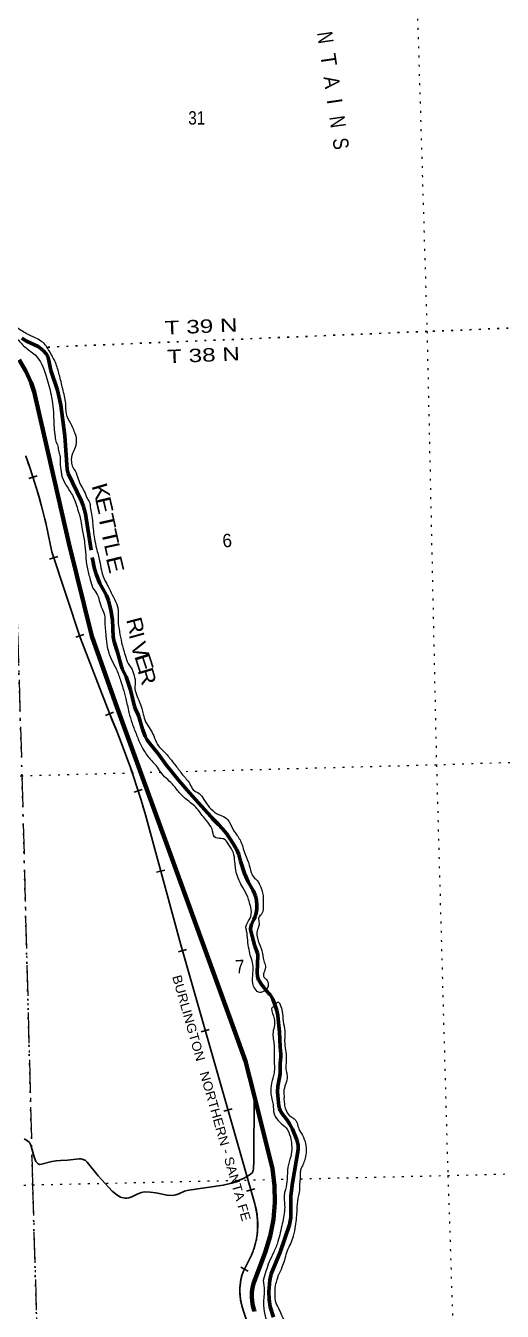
# Model space of a CAD drawing. Header units: feet. Extents: x 485078 to 733631, y 372822 to 564222.
# Drawn here: x 688035 to 694246, y 486560 to 503303 of the extents above; entities that cross this region are included whole.
import ezdxf

# ---------------------------------------------------------------- set-up
doc = ezdxf.new("R2010")
doc.units = ezdxf.units.FT
doc.header["$LTSCALE"] = 80
for name, pattern in [('DOT_DASHED', [7.7, 5, -1.2, 0.3, -1.2]), ('DOTTED', [1.5, 0.3, -1.2]), ('LONG_DASH_SHORT_DASH', [9.9, 6, -1.2, 1.5, -1.2])]:
    doc.linetypes.add(name, pattern=pattern)
for name, color, linetype, lineweight in [('11', 7, 'LONG_DASH_SHORT_DASH', 60), ('20', 7, 'Continuous', 70), ('29', 7, 'Continuous', 25), ('34', 7, 'Continuous', 25), ('39', 7, 'Continuous', 13), ('41', 7, 'Continuous', 13), ('44', 7, 'DOT_DASHED', 13), ('6', 7, 'DOTTED', 25), ('7', 7, 'DOTTED', 13)]:
    doc.layers.add(name, color=color, linetype=linetype, lineweight=lineweight)
doc.layers.add('42', color=7, linetype='Continuous')

msp = doc.modelspace()

# ---------------------------------------------------------------- linework, layer by layer
at = {"layer": '11'}
for points in [[(687984.45, 499232.7), (688046.94, 499194.39), (688196.66, 499124.82), (688263.42, 499074.98), (688304.83, 499026.65), (688322.7, 498993.56), (688337.64, 498944.87), (688362.19, 498811.76), (688450.43, 498555.19), (688494.46, 498361.94), (688546.17, 497959.62), (688574.38, 497524.88), (688589.23, 497470.74), (688763.31, 497110.36), (688789.44, 497039.6), (688815.91, 496946.63), (688908.44, 496338.5), (688926.19, 496248.46), (688951.54, 496161.13), (689000.82, 496036.62), (689059.63, 495938.8), (689088.89, 495883.81), (689112.85, 495815.4), (689143.5, 495692.27), (689167.05, 495564.06), (689176.36, 495343.76), (689187.44, 495277.06), (689233.16, 495143.8), (689277.09, 494969.27), (689293.59, 494927.86), (689346.2, 494824.16), (689402.95, 494652.96), (689453.7, 494436.85), (689466.53, 494400.67), (689499.47, 494330.19), (689508.36, 494307.33), (689557.29, 494143.38), (689591.01, 494048.21), (689611.98, 494009.07), (689635.19, 493976.77), (689764.49, 493814.41), (689865.2, 493679.15), (690030.4, 493472.93), (690168.74, 493313.24), (690402.99, 493053.26), (690455.88, 492993.56), (690466.94, 492981.29), (690549.46, 492901.82), (690601.88, 492845.52), (690653.22, 492782.36), (690712.84, 492693.77), (690784.14, 492576.88), (690814.81, 492510.88), (690832.41, 492423.98), (690888.7, 492261.68), (690932.74, 492155.35), (690998.87, 492038.39), (691017.11, 492002.04), (691030.39, 491968.34), (691040.15, 491934.27), (691042.82, 491911.61), (691046.24, 491854.82), (691045.57, 491797.42), (691043.36, 491775.88), (691036.42, 491744.07), (691024.07, 491702.72), (691009.54, 491663.78), (690987.51, 491620.53)], [(690987.51, 491620.53), (690979.29, 491600.08), (690969.47, 491564.5), (690965.3, 491542.79), (690965.35, 491532.55), (690986.59, 491445.73), (691019.34, 491315.52), (691055.84, 491225.77), (691061.06, 491199.24), (691053.21, 490969.93), (691055.18, 490924.32), (691059.59, 490900.94), (691069.68, 490877.56), (691080.99, 490858.28), (691109.01, 490815.63), (691140.76, 490772.83), (691179.09, 490727.35), (691196.02, 490708.28), (691224.63, 490682.77), (691240.52, 490655.98), (691253.87, 490624.4), (691286.46, 490542.81), (691308.86, 490475.93), (691321.14, 490410.78), (691335.33, 490279.99), (691343.53, 490200.31), (691349.69, 489998.87), (691359.44, 489915.01), (691359.53, 489877.59), (691350.67, 489784.51), (691349.67, 489654), (691342.95, 489604.07), (691321.23, 489493.82), (691317.26, 489419.43), (691324.38, 489323.76), (691334.97, 489236.05), (691341.66, 489200.66), (691351.81, 489174.8), (691381.44, 489125.94), (691445.26, 489044.26), (691473.27, 489003.28), (691510.21, 488930.75), (691566.93, 488792.82), (691577.41, 488758.91), (691584.1, 488721.89), (691585, 488674.64), (691581.88, 488638.67), (691560.48, 488512.25), (691513.59, 488233.49), (691490.84, 488062.13), (691490.11, 487782.04), (691471.19, 487684.74), (691350.53, 487328.44), (691234.07, 487047.75), (691215.95, 486964.04), (691204.61, 486817.3), (691207.87, 486714.81), (691222.49, 486617.63), (691265.9, 486482.68)]]:
    msp.add_lwpolyline(points, dxfattribs=at)
at = {"layer": '20'}
msp.add_lwpolyline([(691018.12, 486558.52), (691011.55, 486576.47), (690995.23, 486632.86), (690984.9, 486690.65), (690980.67, 486749.19), (690982.58, 486807.86), (690990.61, 486866.01), (691004.67, 486923), (691024.62, 486978.21), (691128.23, 487257.52), (691155.37, 487327.71), (691220.35, 487538.71), (691262.91, 487755.33), (691282.6, 487975.22), (691279.2, 488195.97), (691252.74, 488415.14), (691013.88, 489374.06), (690898.96, 489819.96), (690707.23, 490349.43), (689226.05, 494418.88), (688898.62, 495352.82), (688597.58, 496565.26), (688147.37, 498533.26), (688105.75, 498652.05), (688035.57, 498805.74), (687949.71, 498951.26)], dxfattribs=at)
at = {"layer": '29'}
msp.add_line((691014.68, 489359.93), (691007.62, 488522.9), dxfattribs=at)
msp.add_lwpolyline([(691007.62, 488522.9), (691005.05, 488414.81), (690996.38, 488377.95), (690981.21, 488360.6), (690935.69, 488323.73), (690872.84, 488289.04), (690818.65, 488267.35), (690701.61, 488226.15), (690610.58, 488202.3), (690159.76, 488137.24), (690120.75, 488128.56), (690103.41, 488124.23), (690029.71, 488089.54), (689990.71, 488076.52), (689949.52, 488070.02), (689878, 488072.19), (689730.61, 488102.55), (689656.92, 488113.38), (689583.23, 488115.56), (689544.22, 488106.89), (689496.53, 488089.54), (689418.51, 488050.51), (689379.49, 488037.49), (689351.32, 488033.16), (689327.48, 488033.16), (689271.12, 488046.17), (689221.28, 488076.53), (689162.75, 488124.23), (688980.69, 488323.73), (688835.48, 488503.72), (688815.97, 488523.23), (688783.46, 488538.42), (688753.12, 488544.92), (688733.6, 488544.92), (688581.89, 488527.57), (688486.52, 488523.23), (688430.18, 488521.07), (688373.81, 488510.22), (688239.44, 488475.52), (688221.03, 488473.37), (688204.77, 488475.53), (688191.77, 488484.21), (688187.42, 488488.54), (688165.76, 488512.4), (688144.07, 488570.94), (688102.9, 488722.75), (688083.38, 488757.43), (688057.39, 488779.13), (688014.02, 488805.13)], dxfattribs=at)
at = {"layer": '34'}
for p, q in [((688077.78, 497407.29), (688183.37, 497440.23)), ((688347.36, 496355.33), (688452.36, 496390.09)), ((688686.78, 495338.26), (688791.78, 495373.02)), ((689074.5, 494321.33), (689177.72, 494361.1)), ((689449.28, 493320.81), (689554.79, 493354.03)), ((689741.51, 492277.49), (689848.27, 492306.42)), ((690025.65, 491242.85), (690132, 491273.25)), ((690321.5, 490198.14), (690427.85, 490228.53)), ((690618.64, 489167.92), (690724.99, 489198.32)), ((690914.48, 488123.21), (691020.84, 488153.61)), ((690837.6, 487134.39), (690936.15, 487084.17))]:
    msp.add_line(p, q, dxfattribs=at)
at = {"layer": '34', "lineweight": 13}
for p, q in [((688297.06, 496827.9), (688375.31, 496449.44)), ((688744.62, 495333.77), (689129.58, 494334.45)), ((690969.26, 487274.91), (690867.23, 487074.7)), ((690869.25, 486576.48), (691040.45, 486059.42))]:
    msp.add_line(p, q, dxfattribs=at)
at = {"layer": '34'}
for points in [[(688032.41, 497703.14), (688035.99, 497696.85), (688084.26, 497561.58), (688129.13, 497426.03), (688171.68, 497289.65), (688212.97, 497151.93), (688250.9, 497013.87), (688286.24, 496875.75), (688298.13, 496828.14), (688376.37, 496449.73), (688745.66, 495334.14), (689130.6, 494334.86), (689207.65, 494151.23), (689280.08, 493966.83), (689349.36, 493781.11), (689417, 493593.44), (689480.01, 493405.03), (689539.42, 493216.33), (689597.2, 493025.69), (689649.32, 492836.51), (690056.95, 491332.03), (691020.43, 487960.7), (691025.15, 487943.98), (691029.46, 487927.24), (691033.48, 487910.42), (691037.35, 487893.44), (691040.8, 487876.45), (691043.94, 487859.48), (691046.92, 487842.36), (691049.48, 487825.21), (691051.73, 487808.08), (691053.72, 487790.79), (691055.38, 487773.59), (691056.84, 487756.34), (691057.92, 487738.97), (691058.66, 487721.72), (691059.11, 487704.38), (691059.35, 487687.09), (691059.2, 487669.68), (691058.81, 487652.41), (691058.03, 487635.03), (691057.01, 487617.79), (691055.71, 487600.46)], [(691055.71, 487600.46), (691054.05, 487583.24), (691052.09, 487566.04), (691049.92, 487548.87), (691047.33, 487531.69), (691044.51, 487514.55), (691041.37, 487497.52), (691038, 487480.52), (691034.19, 487463.61), (691030.18, 487446.75), (691025.9, 487430.02), (691021.33, 487413.29), (691016.4, 487396.68), (691011.17, 487380.08), (691005.77, 487363.64), (690999.95, 487347.28), (690993.88, 487331.07), (690987.59, 487314.88), (690981.03, 487298.93), (690974.06, 487282.98), (690970.25, 487274.44), (690868.24, 487074.27), (690864.03, 487062.12), (690860.1, 487049.87), (690856.38, 487037.56), (690852.77, 487025.12), (690849.48, 487012.66), (690846.4, 487000.18), (690843.44, 486987.59), (690840.79, 486974.97), (690838.37, 486962.35), (690836.14, 486949.59), (690834.17, 486936.89), (690832.33, 486924.14), (690830.77, 486911.3), (690829.47, 486898.52), (690828.38, 486885.65), (690827.45, 486872.82), (690826.8, 486859.89), (690826.34, 486847.04), (690826.16, 486834.1), (690826.17, 486821.25), (690826.39, 486808.33), (690826.86, 486795.47), (690827.57, 486782.61), (690828.45, 486769.77), (690829.61, 486756.89), (690830.95, 486744.04), (690832.55, 486731.25), (690834.32, 486718.48), (690836.4, 486705.77), (690838.66, 486693.06), (690841.1, 486680.45), (690843.77, 486667.83), (690846.71, 486655.28), (690849.88, 486642.71), (690853.16, 486630.27), (690856.77, 486617.88), (690860.58, 486605.57), (690864.54, 486593.28), (690868.73, 486581.15), (690870.29, 486576.84), (691041.51, 486059.73)]]:
    msp.add_lwpolyline(points, dxfattribs=at)
at = {"layer": '34', "lineweight": 13}
msp.add_lwpolyline([(689648.26, 492836.22), (690055.89, 491331.74), (691019.37, 487960.4)], dxfattribs=at)
for centre, radius, start, end in [((680326.73, 494896.61), 8200.98, 13.62081, 19.96194), ((511921.48, 437420.59), 186065.47, 18.13468, 18.49656), ((678661.65, 489871.61), 11379.56, 15.10097, 23.09025), ((690066.27, 487685.5), 991.96, 335.54896, 16.08917), ((691564.91, 486828.42), 739.87, 160.55657, 199.908)]:
    msp.add_arc(centre, radius, start, end, dxfattribs=at)
at = {"layer": '39'}
msp.add_line((691192.7, 490680.59), (691192.94, 490682.55), dxfattribs=at)
for points in [[(688648.38, 497554.46), (688634.63, 497622.75), (688650.52, 497735.06), (688684.63, 497811.93), (688695.9, 497934.11), (688668.75, 498019.69), (688638.14, 498094.95), (688574.72, 498212.92), (688558.37, 498357.86), (688523.12, 498550.34), (688477.99, 498738.23), (688430.56, 498895.59), (688352.96, 499049.23), (688260.69, 499175.72), (688124.64, 499253.15), (687995.1, 499322.84), (687835, 499431.33), (687735.63, 499504.74), (687595.72, 499614.36), (687432.8, 499736.87), (687286.55, 499886.66), (687172.22, 500080.77), (687032.57, 500328.16), (686966.22, 500533.08), (686837.31, 500805.38), (686824.03, 501003.16), (686731.33, 501208.62), (686642.71, 501377.85), (686582.8, 501469.69), (686550.1, 501510.39), (686481.82, 501571.37), (686428.43, 501655.48), (686460.7, 501764.66), (686428.13, 501874.24), (686381.72, 501942.53), (686333.57, 502041.11), (686319.69, 502107.18), (686280.89, 502184), (686274.4, 502333.54), (686283.2, 502463.68), (686260.8, 502608.28), (686105.77, 502698.82), (685953.73, 502736.86), (685835.71, 502746.43), (685721.85, 502754.2), (685542.88, 502802.88), (685395.96, 502786.51), (685261.95, 502756.69), (685113.07, 502703.75), (684976.81, 502677.86), (684734.45, 502737.15)], [(683551.51, 502739.49), (683718.83, 502682.05), (683920, 502563.72), (684092.46, 502522.78), (684227.95, 502526.35), (684480.89, 502530.44), (684619.85, 502544.34), (684797.33, 502521.91), (685024.53, 502479.99), (685347.73, 502530.58), (685473.31, 502566.01), (685661.6, 502602.93), (685805.28, 502604.94), (685953.33, 502530.21), (686084.17, 502330.94), (686128.71, 502153.16), (686122.33, 501980.61), (686126.27, 501804.59), (686171.78, 501823.36), (686230.94, 501709.19), (686347.07, 501519.23), (686437.42, 501390.61), (686580.14, 501196.07), (686642.27, 500958.5), (686737.48, 500637.71), (686835.37, 500412.28), (686963.66, 500186.54), (687090.85, 499944.52), (687238.02, 499778.59), (687438.14, 499607.53), (687624, 499437.69), (687766.05, 499326.16), (687911.1, 499233.03), (688022.86, 499119.8), (688156.37, 499015.89), (688301.78, 498738.44), (688366.15, 498496.95), (688399.54, 498194.97), (688417.59, 497948.84), (688434.1, 497874.43)], [(688434.1, 497874.43), (688448.51, 497846.31), (688462.14, 497769.04), (688480.32, 497705.4), (688484.87, 497655.4), (688484.87, 497573.59), (688493.96, 497514.5), (688503.05, 497455.4), (688553.05, 497332.68), (688643.96, 497187.22), (688680.32, 497105.41), (688712.14, 497005.41), (688753.05, 496855.41), (688771.23, 496741.77), (688803.05, 496569.04), (688816.69, 496409.95), (688834.87, 496250.86), (688875.78, 496087.23), (688912.14, 495978.14), (688966.69, 495896.32), (688993.96, 495819.05), (689030.32, 495709.96), (689062.14, 495623.59), (689066.69, 495546.32), (689080.32, 495355.41), (689098.5, 495214.5), (689153.05, 495046.32), (689216.69, 494923.6), (689271.23, 494773.6), (689303.05, 494673.6), (689339.41, 494537.23), (689380.32, 494359.96), (689421.23, 494219.05), (689480.32, 494064.51), (689543.96, 493919.05), (689630.32, 493782.69), (689732.99, 493674.2)], [(688648.38, 497554.46), (688703.05, 497450.86), (688734.87, 497355.41), (688798.51, 497237.22), (688839.41, 497141.77), (688866.69, 497096.32), (688875.78, 497037.22), (688893.96, 496941.77), (688907.6, 496832.68), (688930.32, 496619.04), (688957.6, 496496.32), (688998.5, 496332.68), (689057.6, 496100.86), (689103.05, 496014.5), (689134.87, 495946.32), (689193.96, 495832.68), (689234.87, 495723.59), (689239.41, 495559.96), (689257.59, 495409.96), (689284.87, 495269.05), (689330.32, 495105.41), (689371.23, 494996.32), (689407.59, 494941.78), (689448.5, 494841.78), (689462.14, 494737.23), (689457.59, 494664.51), (689471.23, 494619.05), (689507.59, 494519.05), (689548.5, 494409.96), (689566.68, 494337.23), (689598.5, 494237.23), (689657.59, 494141.78), (689703.05, 494055.42), (689753.05, 493941.78), (689853.05, 493832.69), (689943.96, 493723.6), (690035.77, 493607.54)], [(690035.77, 493607.54), (690078.04, 493548.59), (690173.5, 493430.41), (690218.95, 493353.14), (690296.22, 493303.14), (690355.31, 493225.86), (690428.04, 493125.86), (690523.5, 493044.05), (690591.68, 493012.23), (690668.95, 492962.23), (690732.59, 492844.05), (690787.13, 492762.23), (690828.04, 492698.59), (690855.31, 492634.96), (690887.13, 492534.96), (690937.13, 492403.14), (690973.49, 492275.87), (691018.95, 492203.14), (691055.31, 492166.78), (691082.58, 492116.78), (691128.04, 491975.87), (691128.04, 491857.69), (691114.4, 491739.5), (691068.95, 491680.41), (691078.04, 491616.78), (691055.31, 491530.41), (691064.4, 491384.96), (691114.4, 491253.14), (691137.13, 491125.87), (691159.86, 491053.14), (691146.22, 490989.51), (691132.58, 490944.05), (691141.68, 490907.69), (691168.95, 490884.96), (691196.22, 490807.69), (691182.58, 490762.23), (691141.68, 490730.42), (691087.13, 490712.23), (691023.49, 490757.69), (690996.22, 490830.42), (690996.22, 490966.78), (690996.22, 491075.87), (690968.95, 491175.87), (690946.22, 491271.32), (690928.04, 491394.05), (690914.4, 491512.23), (690905.31, 491566.78), (690955.31, 491671.32), (690973.49, 491794.05), (690950.77, 491884.96), (690928.04, 491957.69), (690864.4, 492080.41), (690782.59, 492262.23), (690759.86, 492416.77), (690741.68, 492530.41), (690682.59, 492634.96), (690614.4, 492712.23), (690582.59, 492716.77), (690496.22, 492739.5), (690464.4, 492839.5), (690446.22, 492875.86), (690364.4, 492980.41), (690250.77, 493125.86), (690114.41, 493239.5), (690037.13, 493316.77), (689946.22, 493425.86), (689791.68, 493584.95), (689739.53, 493665.65), (689732.99, 493674.2)], [(691284.21, 490531.78), (691308.87, 490578.39), (691322.7, 490587.62), (691350.38, 490555.33), (691378.05, 490463.09), (691391.88, 490338.57), (691410.33, 490209.43), (691410.33, 490043.4), (691424.17, 489937.33), (691428.78, 489789.74), (691428.78, 489692.89), (691442.62, 489628.32), (691433.39, 489554.53), (691401.11, 489439.23), (691401.11, 489393.11), (691405.72, 489259.37), (691424.17, 489190.19), (691474.9, 489107.17), (691530.24, 489070.28), (691571.75, 489010.32), (691594.81, 488936.53), (691640.93, 488853.51), (691682.44, 488742.83), (691691.66, 488645.97), (691677.83, 488553.73), (691654.77, 488484.55), (691627.09, 488424.6), (691613.26, 488373.87), (691613.26, 488300.08), (691604.03, 488221.67), (691604.03, 488143.27), (691576.36, 487995.68), (691567.14, 487857.33), (691557.92, 487755.86), (691544.08, 487640.56), (691511.8, 487506.82), (691474.9, 487419.19), (691433.39, 487322.34), (691405.72, 487225.48), (691373.44, 487133.24), (691327.32, 487027.17)], [(691284.21, 490531.78), (691248.91, 490518.44), (691262.75, 490407.75), (691276.58, 490287.84), (691258.14, 490195.6), (691271.97, 490020.34), (691271.97, 489849.7), (691271.97, 489665.22), (691239.69, 489531.47), (691230.46, 489388.5), (691258.14, 489254.75), (691271.97, 489130.23), (691350.38, 489019.54), (691428.78, 488950.36), (691484.12, 488830.45), (691502.57, 488696.71), (691488.74, 488576.79), (691451.84, 488438.43), (691442.62, 488281.63), (691419.56, 488147.88), (691405.72, 488092.54), (691410.33, 487917.28), (691378.05, 487700.52), (691322.7, 487469.92), (691267.36, 487331.56), (691207.4, 487202.42), (691165.9, 487082.51), (691129, 486962.6)], [(691129, 486962.6), (691142.84, 486828.85), (691133.62, 486635.15), (691161.29, 486478.34), (691198.18, 486367.66), (691281.2, 486275.42), (691382.66, 486109.39), (691456.45, 485989.47), (691530.25, 485878.79), (691640.93, 485749.65), (691779.29, 485592.84), (691926.88, 485472.93), (692074.46, 485316.13), (692240.49, 485205.44), (692388.07, 485140.87), (692554.11, 485057.85), (692701.69, 485002.51), (692858.5, 484956.39), (693089.09, 484901.05), (693319.69, 484836.48), (693541.07, 484790.36), (693753.22, 484735.02), (693910.03, 484652), (694122.18, 484587.43), (694297.43, 484495.19), (694380.45, 484347.61), (694454.24, 484218.47), (694537.26, 484098.56), (694666.39, 483932.53), (694675.62, 483831.07), (694740.18, 483748.05), (694832.42, 483563.57), (694860.09, 483342.2), (694906.21, 483176.17), (694933.89, 482954.79), (694961.56, 482751.87), (694980.01, 482604.28), (694998.45, 482521.27)], [(691785.77, 485865.29), (691769.97, 485894.04), (691712.38, 485985.52), (691637.84, 486093.93), (691573.47, 486161.69), (691498.93, 486287.05), (691441.34, 486388.69), (691376.97, 486497.11), (691339.7, 486581.81), (691295.65, 486680.06), (691285.49, 486771.54), (691285.49, 486842.68), (691292.26, 486900.28), (691312.59, 486974.82), (691327.32, 487027.17)]]:
    msp.add_spline(points, degree=3, dxfattribs=at)
at = {"layer": '44'}
msp.add_lwpolyline([(676611.19, 515899.24), (676836.09, 509526.81), (677142.89, 498795.49), (682434.37, 498951.32), (682518.06, 498939.82), (687817.62, 499096.1), (687986.43, 493530.76), (688125.3, 488206.82), (688280.65, 482806.83), (693719.22, 482940.54), (693956.95, 477587.73), (688434.69, 477465.51), (688649.39, 470198.26)], dxfattribs=at)
at = {"layer": '6'}
for points in [[(699235.5, 499541.83), (698521.11, 499532.03), (693265.15, 499321.48), (688319.86, 499116.88)], [(688649.39, 470198.2), (688592.88, 472122.4), (688434.69, 477465.51), (688280.65, 482806.83), (688125.3, 488206.82), (687986.43, 493530.76), (687817.62, 499096.1), (687811.62, 499292.66)]]:
    msp.add_lwpolyline(points, dxfattribs=at)
at = {"layer": '7'}
for points in [[(692750.55, 516399.69), (692773.23, 515406.56), (692972.77, 510013.1), (693102.18, 504712.94), (693265.15, 499321.48), (693387.97, 493674.55), (693536.18, 488328.85), (693651.09, 484946.25)], [(699423.87, 493889.11), (698664.63, 493841.7), (693387.97, 493674.55), (690053.84, 493585.79)], [(689800.39, 493579.05), (687986.43, 493530.76), (682691.66, 493397.03), (677372.26, 493233.55), (677268.66, 493203.41), (677247.24, 493117.13), (671963.88, 492925.29), (669026.79, 492842.72)], [(691617.84, 488285.59), (693536.18, 488328.85), (698874.9, 488473.16), (699594.03, 488509.14)], [(682854.24, 488048.09), (688125.3, 488206.82), (691451.32, 488281.83)]]:
    msp.add_lwpolyline(points, dxfattribs=at)

# ---------------------------------------------------------------- texts
at = {"layer": '34', "width": 1.1}
msp.add_text('BURLINGTON   NORTHERN - SANTA FE', height=120, rotation=285.949, dxfattribs=at).set_placement((689942.69, 490918.99))
at = {"layer": '41'}
for s, rotation, width, p in [('K', 286.528, 1.2, (688891.9, 497311.51)), ('E', 283.39, 1.25, (688937.69, 497143.94)), ('T', 282.483, 1.25, (688976.51, 496923.52)), ('T', 282.643, 1.25, (689014.99, 496721.83)), ('L', 282.434, 1.05, (689054.99, 496543.39)), ('E', 283.53, 1.25, (689078.83, 496372.06)), ('R', 284.622, 1.1, (689342.67, 495568.69)), ('V', 286.437, 1.1, (689399.55, 495243.68)), ('E', 287.749, 1.35, (689447.01, 495096.45)), ('R', 286.67, 1.15, (689492.13, 494907.29))]:
    msp.add_text(s, height=200, rotation=rotation, dxfattribs=dict(at, width=width)).set_placement(p)
msp.add_text('I', height=200, rotation=285.765, dxfattribs=at).set_placement((689376.29, 495369.08))
at = {"layer": '42'}
for s, width, p in [('N', 0.8, (691830.86, 503210.79)), ('A', 0.9, (691915.15, 502632.65)), ('N', 0.8, (691990.81, 502113.72)), ('S', 0.85, (692032.5, 501827.77))]:
    msp.add_text(s, height=200, rotation=278.295, dxfattribs=dict(at, width=width)).set_placement(p)
for s, p in [('T', (691872.55, 502924.84)), ('I', (691957.75, 502340.46))]:
    msp.add_text(s, height=200, rotation=278.295, dxfattribs=at).set_placement(p)
at = {"layer": '6', "width": 1.35}
for s, p in [('T 39 N', (689850.68, 499280.94)), ('T 38 N', (689881.76, 498906.26))]:
    msp.add_text(s, height=175, rotation=2.369, dxfattribs=at).set_placement(p)
at = {"layer": '7', "width": 0.85}
msp.add_text('31', height=175, dxfattribs=at).set_placement((690153.65, 502014.84))
at = {"layer": '7', "width": 0.95}
for s, p in [('6', (690603.75, 496507.98)), ('7', (690769.63, 490958.68))]:
    msp.add_text(s, height=175, rotation=3.219, dxfattribs=at).set_placement(p)

doc.saveas('drawing.dxf')
